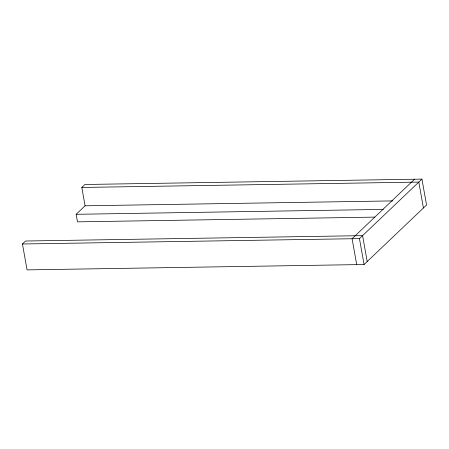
<?xml version="1.0" encoding="UTF-8"?>
<svg xmlns="http://www.w3.org/2000/svg" width="449" height="449" viewBox="0 0 449 449"><rect width="100%" height="100%" fill="white"/><g stroke="black" fill="none" stroke-linecap="round" stroke-linejoin="round"><path stroke-width="0.67" d="M85.08 205.861L81.802 187.458L84.928 184.483L421.937 179.112L426.55 205.008L364.072 264.517L27.063 269.888L22.45 243.992L25.576 241.018L362.584 235.646L367.198 261.543M374.864 217.114L77.492 221.857L76.145 214.302L85.069 205.799L392.965 200.894M414.567 179.224L352.089 238.739L356.702 264.635M22.45 243.992L359.458 238.621L421.937 179.112M81.802 187.458L418.816 182.086L423.424 207.982M76.145 214.302L383.339 209.402M359.458 238.621L364.072 264.517"/></g></svg>
